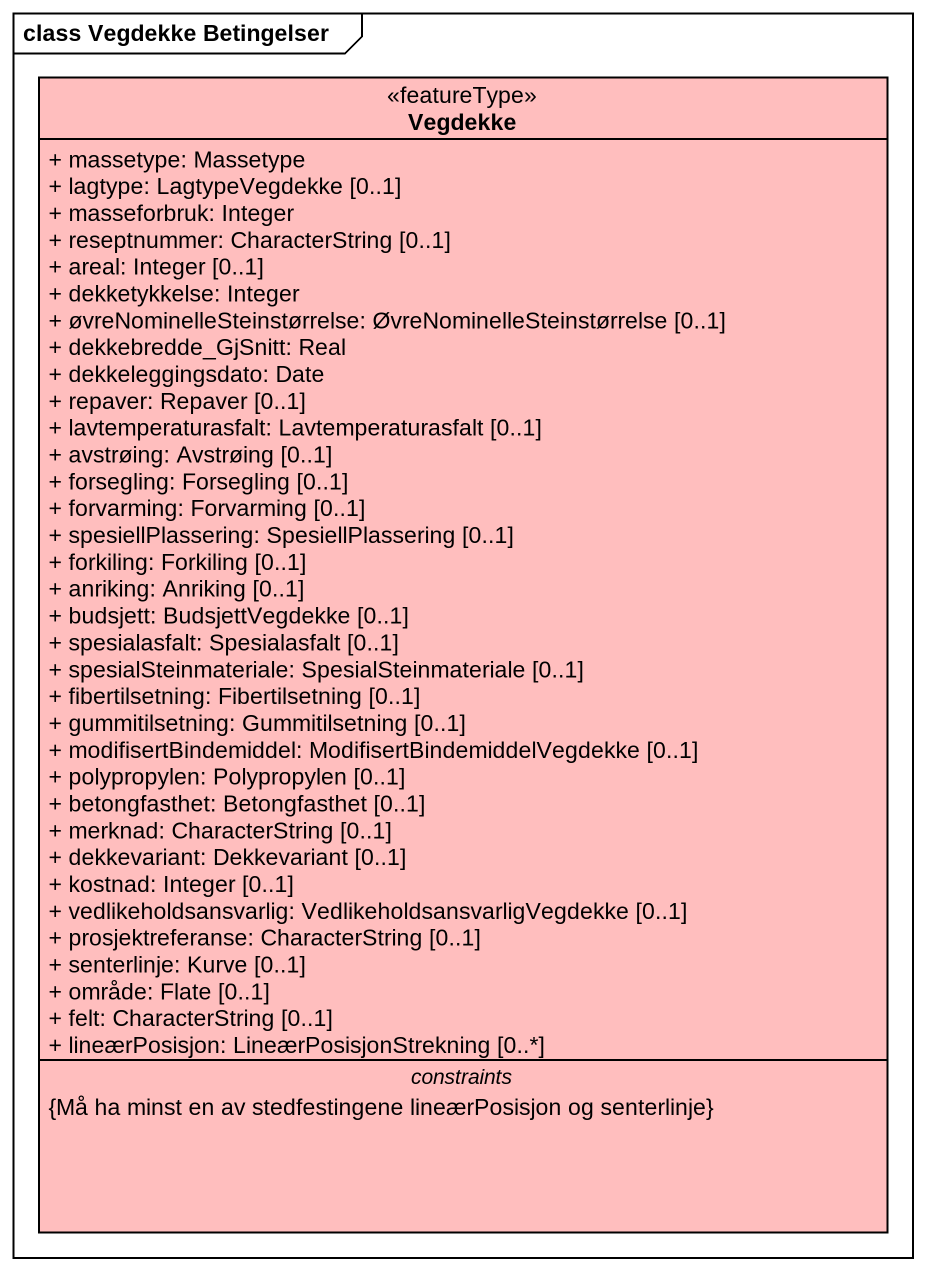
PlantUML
@startuml
mainframe class Vegdekke Betingelser
hide circle
hide empty members
skinparam classAttributeIconSize 0
class Vegdekke <<featureType>> #FFBEBE {
  + massetype: Massetype
  + lagtype: LagtypeVegdekke [0..1]
  + masseforbruk: Integer
  + reseptnummer: CharacterString [0..1]
  + areal: Integer [0..1]
  + dekketykkelse: Integer
  + øvreNominelleSteinstørrelse: ØvreNominelleSteinstørrelse [0..1]
  + dekkebredde_GjSnitt: Real
  + dekkeleggingsdato: Date
  + repaver: Repaver [0..1]
  + lavtemperaturasfalt: Lavtemperaturasfalt [0..1]
  + avstrøing: Avstrøing [0..1]
  + forsegling: Forsegling [0..1]
  + forvarming: Forvarming [0..1]
  + spesiellPlassering: SpesiellPlassering [0..1]
  + forkiling: Forkiling [0..1]
  + anriking: Anriking [0..1]
  + budsjett: BudsjettVegdekke [0..1]
  + spesialasfalt: Spesialasfalt [0..1]
  + spesialSteinmateriale: SpesialSteinmateriale [0..1]
  + fibertilsetning: Fibertilsetning [0..1]
  + gummitilsetning: Gummitilsetning [0..1]
  + modifisertBindemiddel: ModifisertBindemiddelVegdekke [0..1]
  + polypropylen: Polypropylen [0..1]
  + betongfasthet: Betongfasthet [0..1]
  + merknad: CharacterString [0..1]
  + dekkevariant: Dekkevariant [0..1]
  + kostnad: Integer [0..1]
  + vedlikeholdsansvarlig: VedlikeholdsansvarligVegdekke [0..1]
  + prosjektreferanse: CharacterString [0..1]
  + senterlinje: Kurve [0..1]
  + område: Flate [0..1]
  + felt: CharacterString [0..1]
  + lineærPosisjon: LineærPosisjonStrekning [0..*]
  -- constraints --
  {Må ha minst en av stedfestingene lineærPosisjon og senterlinje}
}
@enduml
